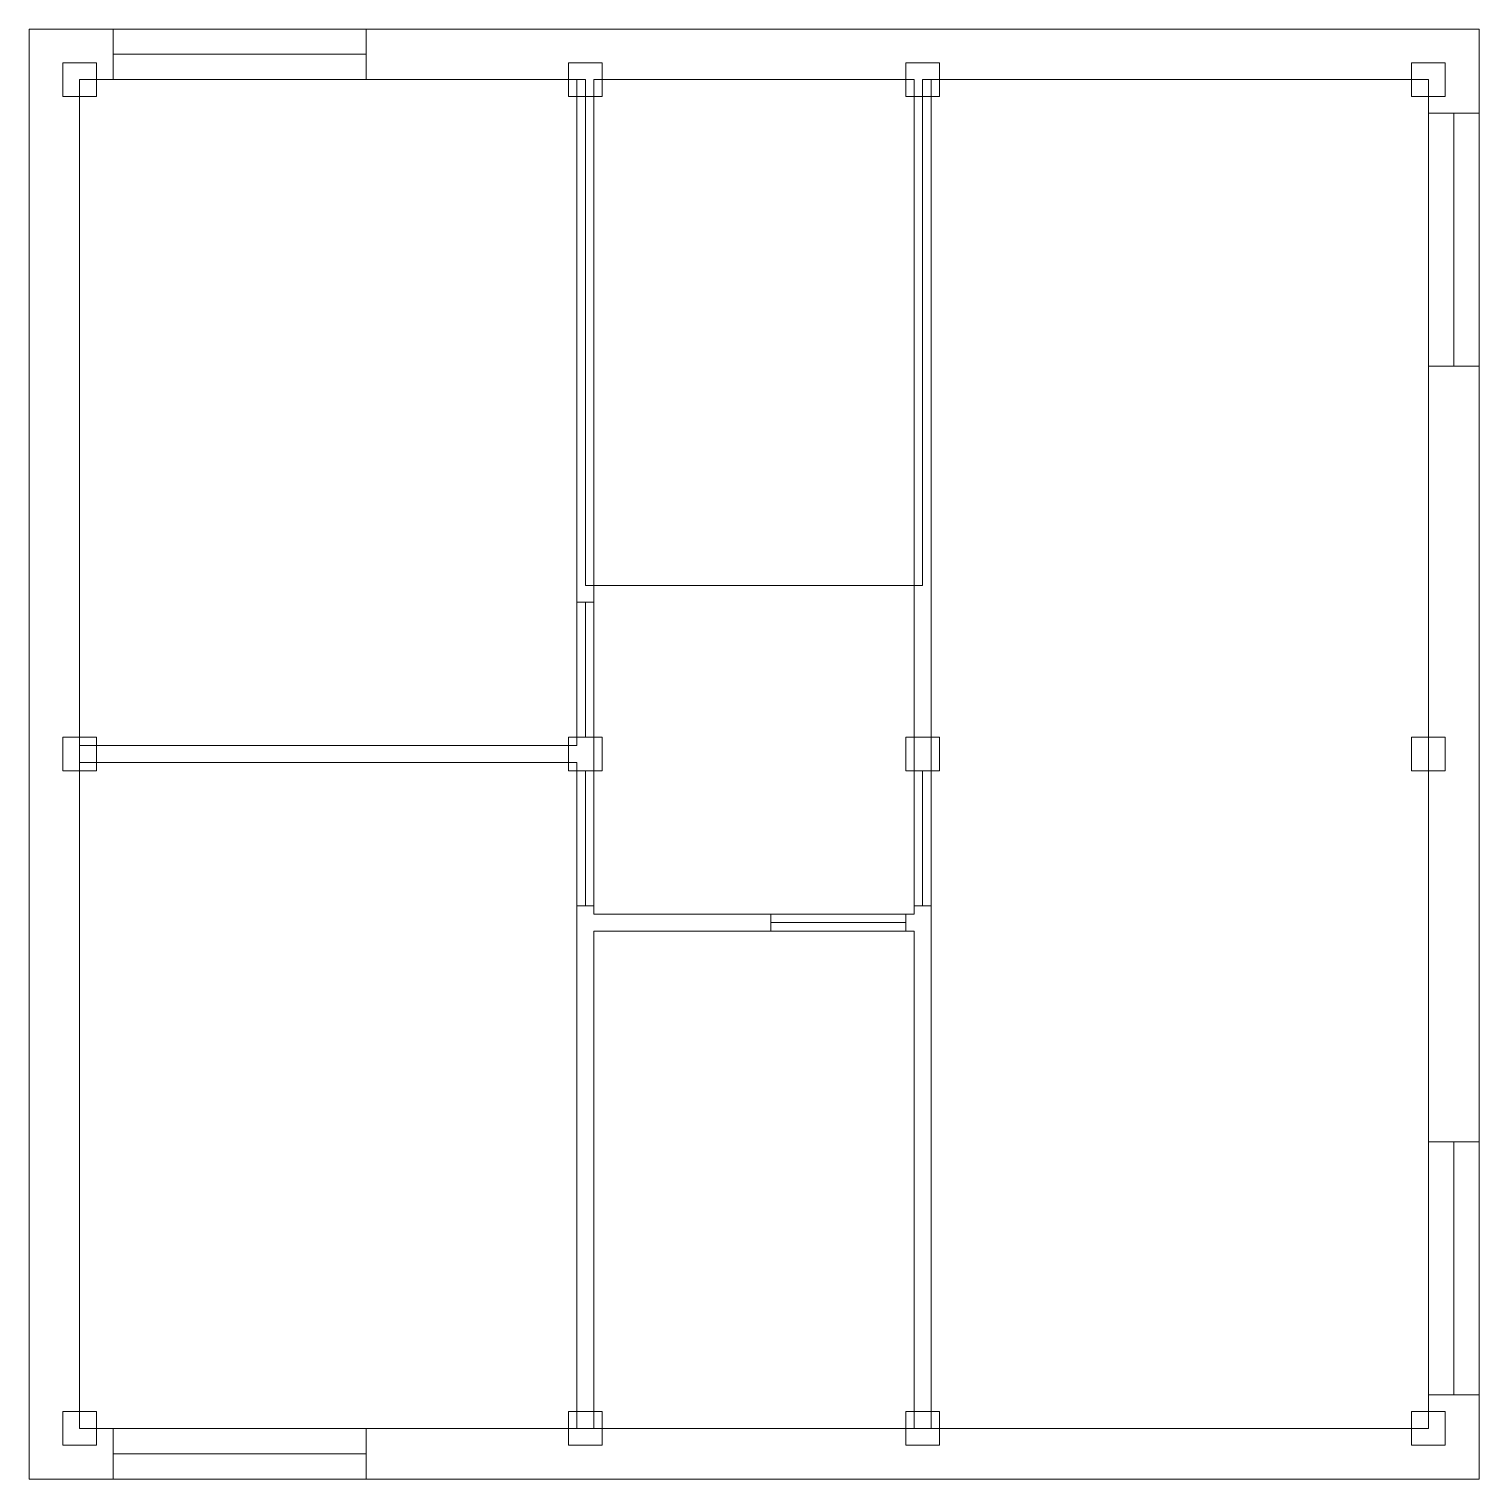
# Model space of a CAD drawing. Header units: millimetres. Extents: x -0.3 to 8.3, y -0.3 to 8.3.
import ezdxf

# ---------------------------------------------------------------- set-up
doc = ezdxf.new("R2010")
doc.units = ezdxf.units.MM
for name, color, linetype, lineweight in [('COLUMN', 41, 'Continuous', 9), ('DOOR', 32, 'Continuous', 15), ('EXTERNAL_WALL', 8, 'Continuous', 0), ('FLOOR_SLAB', 33, 'Continuous', 0), ('PARTITION', 8, 'Continuous', 0), ('WINDOW', 150, 'Continuous', 15)]:
    doc.layers.add(name, color=color, linetype=linetype, lineweight=lineweight)

msp = doc.modelspace()

# ---------------------------------------------------------------- linework, layer by layer
at = {"layer": 'COLUMN', "color": 36, "lineweight": 0, "true_color": 0x874e01}
for points in [[(-0.1, 7.9), (0.1, 7.9), (0.1, 8.1), (-0.1, 8.1), (-0.1, 7.9)], [(2.9, 7.9), (3.1, 7.9), (3.1, 8.1), (2.9, 8.1), (2.9, 7.9)], [(4.9, 7.9), (5.1, 7.9), (5.1, 8.1), (4.9, 8.1), (4.9, 7.9)], [(7.9, 7.9), (8.1, 7.9), (8.1, 8.1), (7.9, 8.1), (7.9, 7.9)], [(-0.1, 3.9), (0.1, 3.9), (0.1, 4.1), (-0.1, 4.1), (-0.1, 3.9)], [(2.9, 3.9), (3.1, 3.9), (3.1, 4.1), (2.9, 4.1), (2.9, 3.9)], [(4.9, 3.9), (5.1, 3.9), (5.1, 4.1), (4.9, 4.1), (4.9, 3.9)], [(7.9, 3.9), (8.1, 3.9), (8.1, 4.1), (7.9, 4.1), (7.9, 3.9)], [(-0.1, -0.1), (0.1, -0.1), (0.1, 0.1), (-0.1, 0.1), (-0.1, -0.1)], [(2.9, -0.1), (3.1, -0.1), (3.1, 0.1), (2.9, 0.1), (2.9, -0.1)], [(4.9, -0.1), (5.1, -0.1), (5.1, 0.1), (4.9, 0.1), (4.9, -0.1)], [(7.9, -0.1), (8.1, -0.1), (8.1, 0.1), (7.9, 0.1), (7.9, -0.1)]]:
    msp.add_lwpolyline(points, close=True, dxfattribs=at)
at = {"layer": 'DOOR', "color": 36, "lineweight": 0, "true_color": 0x874e01}
for p, q in [((0.2, 8.3), (0.2, 8)), ((1.7, 8.3), (1.7, 8)), ((3.05, 4.9), (2.95, 4.9)), ((3.05, 4.1), (2.95, 4.1)), ((3.05, 3.9), (2.95, 3.9)), ((4.95, 3.9), (5.05, 3.9)), ((3.05, 3.1), (2.95, 3.1)), ((4.95, 3.1), (5.05, 3.1)), ((4.1, 3.05), (4.1, 2.95)), ((4.9, 3.05), (4.9, 2.95))]:
    msp.add_line(p, q, dxfattribs=at)
for points in [[(0.2, 8.15), (1.7, 8.15)], [(3, 4.9), (3, 4.1)], [(3, 3.9), (3, 3.1)], [(5, 3.1), (5, 3.9)], [(4.1, 3), (4.9, 3)]]:
    msp.add_lwpolyline(points, dxfattribs=at)
at = {"layer": 'EXTERNAL_WALL', "color": 36, "true_color": 0x874e01}
for p, q in [((3, 8.3), (-0.3, 8.3)), ((-0.3, 8.3), (-0.3, 8)), ((5, 8.3), (3, 8.3)), ((8.3, 8.3), (5, 8.3)), ((8.3, 8.3), (8.3, 8)), ((-0.3, 8), (-0.3, 4)), ((2.95, 8), (0, 8)), ((0, 8), (0, 4.05)), ((4.95, 8), (3.05, 8)), ((8, 8), (5.05, 8)), ((8, 0), (8, 8)), ((8.3, 0), (8.3, 8)), ((-0.3, 4), (-0.3, 0)), ((0, 3.95), (0, 0)), ((-0.3, -0.3), (-0.3, 0)), ((0, 0), (2.95, 0)), ((3.05, 0), (4.95, 0)), ((5.05, 0), (8, 0)), ((8.3, -0.3), (8.3, 0)), ((-0.3, -0.3), (3, -0.3)), ((3, -0.3), (5, -0.3)), ((5, -0.3), (8.3, -0.3))]:
    msp.add_line(p, q, dxfattribs=at)
at = {"layer": 'FLOOR_SLAB', "color": 36, "true_color": 0x874e01}
msp.add_lwpolyline([(0, 8), (0, 0), (8, 0), (8, 8), (5, 8), (5, 5), (3, 5), (3, 8), (0, 8)], close=True, dxfattribs=at)
at = {"layer": 'PARTITION', "color": 36, "true_color": 0x874e01}
for p, q in [((2.95, 4.05), (2.95, 8)), ((3.05, 4.05), (3.05, 8)), ((4.95, 8), (4.95, 3.05)), ((5.05, 8), (5.05, 3.05)), ((0, 4.05), (2.95, 4.05)), ((3.05, 3.05), (3.05, 4.05)), ((0, 3.95), (2.95, 3.95)), ((2.95, 2.95), (2.95, 3.95)), ((4.95, 3.05), (3.05, 3.05)), ((5.05, 3.05), (5.05, 0)), ((2.95, 0), (2.95, 2.95)), ((4.95, 2.95), (3.05, 2.95)), ((3.05, 0), (3.05, 2.95)), ((4.95, 2.95), (4.95, 0))]:
    msp.add_line(p, q, dxfattribs=at)
at = {"layer": 'WINDOW', "color": 36, "lineweight": 0, "true_color": 0x874e01}
for p, q in [((8.3, 7.8), (8, 7.8)), ((8.3, 6.3), (8, 6.3)), ((8.3, 1.7), (8, 1.7)), ((8.3, 0.2), (8, 0.2)), ((0.2, -0.3), (0.2, 0)), ((1.7, -0.3), (1.7, 0))]:
    msp.add_line(p, q, dxfattribs=at)
for points in [[(8.15, 7.8), (8.15, 6.3)], [(8.15, 1.7), (8.15, 0.2)], [(1.7, -0.15), (0.2, -0.15)]]:
    msp.add_lwpolyline(points, dxfattribs=at)

doc.saveas('drawing.dxf')
